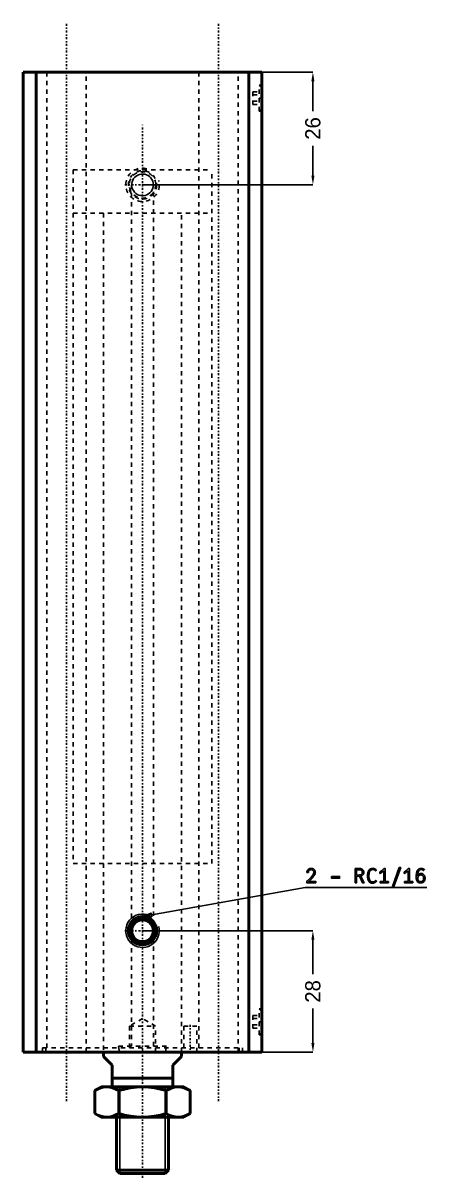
# Model space of a CAD drawing. Header units: millimetres. Extents: x -52 to 387, y -356 to 56.
# Drawn here: x -32.2 to 60.8, y -356.1 to -89.8 of the extents above; entities that cross this region are included whole.
import ezdxf

# ---------------------------------------------------------------- set-up
doc = ezdxf.new("R2010")
doc.units = ezdxf.units.MM
doc.linetypes.add('Center', pattern=[1.5, 0.45, -0.5, 0.05, -0.5])
doc.linetypes.add('Dashed', pattern=[2, 1, -1])
for name, color, linetype, lineweight in [('2d ConnectionPoints', 7, 'Continuous', 50), ('AM_0', 7, 'Continuous', 50), ('AM_5', 3, 'Continuous', 25), ('AM_7', 7, 'Center', 25), ('AM_9', 6, 'Dashed', 25)]:
    doc.layers.add(name, color=color, linetype=linetype, lineweight=lineweight)
doc.dimstyles.new('ISO-25', dxfattribs={"dimtxt": 2.5, "dimasz": 2.5, "dimexe": 1.25, "dimexo": 0.625, "dimtad": 1, "dimtxsty": 'Standard', "dimcen": 2.5, "dimadec": 0, "dimazin": 0, "dimtfac": 1, "dimtmove": 0, "dimatfit": 3, "dimfxl": 1, "dimarcsym": 0})

# ---------------------------------------------------------------- blocks, each defined once
blk = doc.blocks.new('1_JEXP_32_150ST_EX_rod_0_in_JEXP_FC_H_32_150ST_EX__0__4')
at = {"layer": 'AM_0'}
for p, q in [((-9, 0), (-9, -1)), ((9, -1), (9, 0)), ((-7, -3), (-9, -1)), ((9, -1), (7, -3)), ((-7, -8), (-7, -3)), ((7, -3), (7, -8)), ((-7, -6), (7, -6)), ((-9.5, -8), (-10.97, -8.85)), ((-10.97, -8.85), (-10.97, -14.15)), ((-9.5, -8), (9.5, -8)), ((-5.48, -8.85), (-5.48, -14.15)), ((5.48, -8.85), (5.48, -14.15)), ((10.97, -8.85), (9.5, -8)), ((10.97, -8.85), (10.97, -14.15)), ((-10.97, -14.15), (-9.5, -15)), ((-9.5, -15), (9.5, -15)), ((-6, -15), (-6, -27.23)), ((6, -27.23), (6, -15)), ((9.5, -15), (10.97, -14.15)), ((-6, -27.23), (-5.23, -28)), ((-6, -27.23), (6, -27.23)), ((-5.23, -28), (5.23, -28)), ((5.23, -28), (6, -27.23))]:
    blk.add_line(p, q, dxfattribs=at)
for points in [[(-8.23, -8), (-8.42, -8), (-9.06, -8.08), (-9.7, -8.26), (-10.34, -8.52), (-10.97, -8.85)], [(-5.48, -8.85), (-6.15, -8.5), (-6.83, -8.23), (-7.53, -8.06), (-8.23, -8)], [(0, -8), (-0.03, -8), (-1.4, -8.06), (-2.76, -8.23), (-4.13, -8.5), (-5.48, -8.85)], [(5.48, -8.85), (4.15, -8.5), (2.8, -8.23), (1.4, -8.06), (0, -8)], [(8.23, -8), (8.03, -8), (7.39, -8.08), (6.76, -8.26), (6.12, -8.52), (5.48, -8.85)], [(10.97, -8.85), (10.3, -8.5), (9.63, -8.23), (8.93, -8.06), (8.23, -8)], [(-10.97, -14.15), (-10.3, -14.5), (-9.63, -14.77), (-8.93, -14.94), (-8.23, -15)], [(-8.23, -15), (-8.03, -15), (-7.39, -14.92), (-6.76, -14.74), (-6.12, -14.48), (-5.48, -14.15)], [(-5.48, -14.15), (-4.15, -14.5), (-2.8, -14.77), (-1.4, -14.94), (0, -15)], [(0, -15), (0.03, -15), (1.4, -14.94), (2.76, -14.77), (4.13, -14.5), (5.48, -14.15)], [(5.48, -14.15), (6.15, -14.5), (6.83, -14.77), (7.53, -14.94), (8.23, -15)], [(8.23, -15), (8.42, -15), (9.06, -14.92), (9.7, -14.74), (10.34, -14.48), (10.97, -14.15)]]:
    blk.add_lwpolyline(points, dxfattribs=at)
at = {"layer": 'AM_5'}
for p, q in [((-5.23, -28), (-5.23, -8)), ((5.23, -28), (5.23, -8))]:
    blk.add_line(p, q, dxfattribs=at)
at = {"layer": 'AM_7'}
blk.add_line((0, -29), (0, 214.07), dxfattribs=at)
at = {"layer": 'AM_9'}
for p, q in [((-16, 203.5), (16, 203.5)), ((-16, 203.5), (-16, 193.5)), ((16, 193.5), (16, 203.5)), ((-16, 193.5), (16, 193.5)), ((-9, 193.5), (-9, 0)), ((9, 0), (9, 193.5))]:
    blk.add_line(p, q, dxfattribs=at)
blk = doc.blocks.new('2_JEXP_FC_H_32_150ST_body_0_in_JEXP_FC_H_32_150ST_EX__0__4')
at = {"layer": 'AM_0'}
for p, q in [((27.5, 226), (-27.5, 226)), ((-27.5, 226), (-27.5, 0)), ((-24.5, 226), (-24.5, 0)), ((24.5, 226), (24.5, 0)), ((27.5, 226), (27.5, 0)), ((27.5, 0), (-27.5, 0))]:
    blk.add_line(p, q, dxfattribs=at)
for radius in [3.26, 3.05, 2.5]:
    blk.add_circle((0, 28), radius, dxfattribs=at)
at = {"layer": 'AM_5', "linetype": 'Dashed'}
blk.add_arc((0, 200), 3.86, 75, 15, dxfattribs=at)
at = {"layer": 'AM_5'}
blk.add_arc((0, 28), 3.86, 75, 15, dxfattribs=at)
at = {"layer": 'AM_7'}
for p, q in [((-17.5, -11.3), (-17.5, 237.3)), ((17.5, -11.3), (17.5, 237.3)), ((26.87, 220), (27.53, 220)), ((-4.05, 200), (4.05, 200)), ((-4.05, 28), (4.05, 28)), ((11, 6.3), (11, -0.3)), ((26.87, 7), (27.53, 7))]:
    blk.add_line(p, q, dxfattribs=at)
at = {"layer": 'AM_9'}
for p, q in [((-22, 226), (-22, 0)), ((-13, 0), (-13, 226)), ((13, 226), (13, 0)), ((22, 0), (22, 226)), ((25.4, 221.44), (27.4, 221.44)), ((25.4, 221.44), (25.4, 218.56)), ((27.5, 223), (26.9, 223)), ((26.9, 217), (26.9, 223)), ((27.4, 222.5), (26.9, 223)), ((27.4, 217.5), (27.4, 222.5)), ((25.4, 220.72), (27.4, 220.72)), ((25.4, 219.28), (27.4, 219.28)), ((25.4, 218.56), (27.4, 218.56)), ((26.9, 217), (27.4, 217.5)), ((26.9, 217), (27.5, 217)), ((-16, 203.5), (16, 203.5)), ((-16, 203.5), (-16, 43.5)), ((16, 43.5), (16, 203.5)), ((-2.5, 199.91), (-2.5, 200)), ((-2.5, 200), (-2.5, 1.4)), ((2.5, 200), (2.5, 199.96)), ((2.5, 1.4), (2.5, 200)), ((-16, 43.5), (16, 43.5)), ((-9, 43.5), (-9, 0)), ((9, 0), (9, 43.5)), ((25.4, 8.44), (27.4, 8.44)), ((25.4, 8.44), (25.4, 5.56)), ((27.4, 9.5), (26.9, 10)), ((26.9, 4), (26.9, 10)), ((27.5, 10), (26.9, 10)), ((27.4, 4.5), (27.4, 9.5)), ((0, 7.73), (-3, 6)), ((-3, 6), (3, 6)), ((-3, 6), (-3, 0)), ((3, 6), (0, 7.73)), ((3, 0), (3, 6)), ((12.5, 6), (9.5, 6)), ((9.5, 6), (9.5, 0)), ((12.5, 0), (12.5, 6)), ((25.4, 7.72), (27.4, 7.72)), ((25.4, 6.28), (27.4, 6.28)), ((25.4, 5.56), (27.4, 5.56)), ((26.9, 4), (27.4, 4.5)), ((26.9, 4), (27.5, 4)), ((-23, 1), (23, 1)), ((-23, 1), (-23, 0)), ((-22.25, 1), (-22.25, 0)), ((5.5, 1.4), (-5.5, 1.4)), ((-5.5, 1.4), (-5.32, 0)), ((5.32, 0), (5.5, 1.4)), ((22.25, 0), (22.25, 1)), ((23, 0), (23, 1))]:
    blk.add_line(p, q, dxfattribs=at)
for points in [[(0, 197.5), (-0.41, 197.53), (-0.82, 197.64), (-1.2, 197.81), (-1.55, 198.04), (-1.85, 198.32), (-2.11, 198.66), (-2.3, 199.03), (-2.44, 199.44), (-2.5, 199.85), (-2.48, 200.28), (-2.41, 200.68), (-2.26, 201.07), (-2.05, 201.43), (-1.78, 201.75), (-1.47, 202.02), (-1.1, 202.24), (-0.71, 202.4), (-0.29, 202.48), (0.12, 202.5), (0.54, 202.44), (0.93, 202.32), (1.31, 202.13), (1.64, 201.89), (1.94, 201.58), (2.17, 201.24), (2.35, 200.85), (2.46, 200.45), (2.5, 200.02), (2.47, 199.61), (2.37, 199.2), (2.21, 198.82), (1.98, 198.47), (1.7, 198.16), (1.36, 197.9), (0.99, 197.71), (0.59, 197.57), (0, 197.5)], [(0.01, 197.5), (-0.21, 197.51), (-0.42, 197.54), (-0.48, 197.55)]]:
    blk.add_lwpolyline(points, dxfattribs=at)
for radius in [3.26, 3.05]:
    blk.add_circle((0, 200), radius, dxfattribs=at)
blk = doc.blocks.new('*D31')
at = {"layer": 'AM_5', "color": 0, "lineweight": -2}
for p, q in [((-4.7, -299.13), (34.55, -299.13)), ((34.55, -301.23), (34.55, -309.17)), ((34.55, -325.03), (34.55, -317.1)), ((-4.7, -327.13), (34.55, -327.13))]:
    blk.add_line(p, q, dxfattribs=at)
at = {"layer": 'AM_5', "color": 0}
for points in [[(34.9, -301.23), (34.2, -301.23), (34.55, -299.13)], [(34.2, -325.03), (34.9, -325.03), (34.55, -327.13)]]:
    blk.add_solid(points, dxfattribs=at)
at = {"layer": 'Defpoints', "color": 0}
for p in [(-4.7, -299.13), (-4.7, -327.13), (34.55, -327.13)]:
    blk.add_point(p, dxfattribs=at)
at = {"layer": 'AM_5', "color": 0, "insert": (34.55, -313.13), "char_height": 3.5, "attachment_point": 5, "rotation": 90}
blk.add_mtext('28', dxfattribs=at)
blk = doc.blocks.new('*D32')
at = {"layer": 'AM_5', "color": 0, "lineweight": -2}
for p, q in [((-4.7, -101.13), (34.55, -101.13)), ((34.55, -103.23), (34.55, -110.17)), ((34.55, -125.03), (34.55, -118.1)), ((-4.7, -127.13), (34.55, -127.13))]:
    blk.add_line(p, q, dxfattribs=at)
at = {"layer": 'AM_5', "color": 0}
for points in [[(34.9, -103.23), (34.2, -103.23), (34.55, -101.13)], [(34.2, -125.03), (34.9, -125.03), (34.55, -127.13)]]:
    blk.add_solid(points, dxfattribs=at)
at = {"layer": 'Defpoints', "color": 0}
for p in [(-4.7, -101.13), (34.55, -101.13), (-4.7, -127.13)]:
    blk.add_point(p, dxfattribs=at)
at = {"layer": 'AM_5', "color": 0, "insert": (34.55, -114.13), "char_height": 3.5, "attachment_point": 5, "rotation": 90}
blk.add_mtext('26', dxfattribs=at)

msp = doc.modelspace()

# ---------------------------------------------------------------- linework, layer by layer
at = {"layer": '2d ConnectionPoints'}
msp.add_point((-4.696, -327.133), dxfattribs=at)
at = {"layer": 'AM_5'}
for p, q in [((32.804, -289.133), (-4.696, -295.853)), ((60.804, -289.133), (32.804, -289.133))]:
    msp.add_line(p, q, dxfattribs=at)
for points in [[(33.257, -287.656), (33.257, -287.656), (33.407, -287.519), (33.621, -287.319), (33.621, -287.319), (33.821, -287.125), (33.946, -286.999), (33.946, -286.999), (34.067, -286.873), (34.24, -286.674), (34.24, -286.674), (34.403, -286.464), (34.506, -286.318), (34.506, -286.318), (34.597, -286.173), (34.696, -285.965), (34.696, -285.965), (34.749, -285.771), (34.759, -285.649), (34.759, -285.649), (34.756, -285.581), (34.739, -285.484), (34.739, -285.484), (34.709, -285.394), (34.681, -285.337), (34.681, -285.337), (34.648, -285.285), (34.589, -285.216), (34.589, -285.216), (34.52, -285.158), (34.469, -285.126), (34.469, -285.126), (34.413, -285.099), (34.325, -285.07), (34.325, -285.07), (34.231, -285.054), (34.165, -285.051), (34.165, -285.051), (34.092, -285.054), (33.989, -285.07), (33.989, -285.07), (33.893, -285.1), (33.833, -285.128), (33.833, -285.128), (33.777, -285.162), (33.703, -285.223), (33.703, -285.223), (33.641, -285.296), (33.605, -285.352), (33.605, -285.352), (33.576, -285.413), (33.544, -285.512), (33.544, -285.512), (33.527, -285.621), (33.523, -285.699), (33.182, -285.699), (33.182, -285.699), (33.187, -285.582), (33.215, -285.42), (33.215, -285.42), (33.267, -285.273), (33.314, -285.183), (33.314, -285.183), (33.371, -285.101), (33.469, -284.993), (33.469, -284.993), (33.584, -284.904), (33.67, -284.855), (33.67, -284.855), (33.762, -284.815), (33.906, -284.772), (33.906, -284.772), (34.058, -284.748), (34.165, -284.744), (34.165, -284.744), (34.265, -284.748), (34.409, -284.77), (34.409, -284.77), (34.547, -284.811), (34.636, -284.848), (34.636, -284.848), (34.72, -284.894), (34.832, -284.977), (34.832, -284.977), (34.929, -285.078), (34.985, -285.155), (34.985, -285.155), (35.032, -285.239), (35.083, -285.376), (35.083, -285.376), (35.111, -285.526), (35.116, -285.633), (35.116, -285.633), (35.108, -285.755), (35.068, -285.941), (35.068, -285.941), (34.992, -286.133), (34.922, -286.263), (34.922, -286.263), (34.843, -286.393), (34.713, -286.582), (34.713, -286.582), (34.572, -286.761), (34.471, -286.877), (34.471, -286.877), (34.362, -286.994), (34.181, -287.183), (34.181, -287.183), (33.975, -287.39), (33.826, -287.537), (33.585, -287.774), (35.214, -287.776), (35.214, -288.083), (33.137, -288.083), (33.137, -287.765), (33.257, -287.656)], [(44.296, -284.785), (45.256, -284.785), (45.256, -284.785), (45.354, -284.788), (45.5, -284.809), (45.5, -284.809), (45.642, -284.846), (45.736, -284.88), (45.736, -284.88), (45.825, -284.923), (45.948, -285.002), (45.948, -285.002), (46.055, -285.101), (46.119, -285.177), (46.119, -285.177), (46.174, -285.262), (46.233, -285.404), (46.233, -285.404), (46.264, -285.564), (46.27, -285.681), (46.27, -285.681), (46.263, -285.81), (46.224, -285.985), (46.224, -285.985), (46.151, -286.138), (46.084, -286.228), (46.084, -286.228), (46.005, -286.308), (45.869, -286.409), (45.869, -286.409), (45.713, -286.488), (45.597, -286.527), (46.352, -288.106), (45.984, -288.106), (45.247, -286.582), (45.197, -286.582), (44.632, -286.582), (44.632, -288.083), (44.296, -288.083), (44.296, -284.785)], [(48.297, -288.161), (48.297, -288.161), (48.075, -288.144), (47.786, -288.054), (47.786, -288.054), (47.549, -287.888), (47.421, -287.735), (47.421, -287.735), (47.316, -287.549), (47.203, -287.209), (47.203, -287.209), (47.141, -286.795), (47.13, -286.48), (47.13, -286.48), (47.142, -286.146), (47.208, -285.714), (47.208, -285.714), (47.33, -285.362), (47.443, -285.173), (47.443, -285.173), (47.578, -285.018), (47.823, -284.851), (47.823, -284.851), (48.116, -284.761), (48.338, -284.744), (48.338, -284.744), (48.551, -284.76), (48.831, -284.844), (48.831, -284.844), (49.067, -285.001), (49.198, -285.146), (48.979, -285.324), (48.979, -285.324), (48.918, -285.259), (48.824, -285.179), (48.824, -285.179), (48.729, -285.119), (48.664, -285.089), (48.664, -285.089), (48.6, -285.067), (48.507, -285.043), (48.507, -285.043), (48.418, -285.031), (48.361, -285.028), (48.361, -285.028), (48.231, -285.035), (48.059, -285.068), (48.059, -285.068), (47.911, -285.131), (47.827, -285.19), (47.827, -285.19), (47.753, -285.26), (47.659, -285.388), (47.659, -285.388), (47.585, -285.542), (47.547, -285.659), (47.547, -285.659), (47.517, -285.789), (47.485, -286.008), (47.485, -286.008), (47.468, -286.255), (47.464, -286.436), (47.464, -286.436), (47.472, -286.703), (47.515, -287.054), (47.515, -287.054), (47.594, -287.344), (47.667, -287.504), (47.667, -287.504), (47.757, -287.637), (47.93, -287.78), (47.93, -287.78), (48.146, -287.857), (48.315, -287.872), (48.315, -287.872), (48.492, -287.858), (48.721, -287.788), (48.721, -287.788), (48.907, -287.658), (49.007, -287.537), (49.209, -287.719), (49.209, -287.719), (49.085, -287.878), (48.845, -288.05), (48.845, -288.05), (48.538, -288.143), (48.297, -288.161)], [(50.03, -287.792), (50.867, -287.792), (50.867, -285.331), (50.867, -285.331), (50.822, -285.376), (50.746, -285.447), (50.746, -285.447), (50.66, -285.521), (50.596, -285.572), (50.596, -285.572), (50.531, -285.623), (50.431, -285.695), (50.431, -285.695), (50.331, -285.762), (50.264, -285.804), (50.264, -285.804), (50.199, -285.842), (50.108, -285.888), (50.108, -285.888), (50.025, -285.921), (49.975, -285.936), (49.975, -285.59), (49.975, -285.59), (50.037, -285.56), (50.135, -285.504), (50.135, -285.504), (50.239, -285.434), (50.311, -285.38), (50.311, -285.38), (50.383, -285.321), (50.489, -285.23), (50.489, -285.23), (50.59, -285.136), (50.655, -285.071), (50.655, -285.071), (50.717, -285.007), (50.801, -284.918), (50.801, -284.918), (50.872, -284.835), (50.913, -284.785), (51.204, -284.785), (51.204, -287.792), (51.964, -287.792), (51.964, -288.083), (50.03, -288.083), (50.03, -287.792)], [(54.456, -284.557), (54.802, -284.557), (53.205, -288.948), (52.859, -288.948), (54.456, -284.557)], [(55.63, -287.792), (56.467, -287.792), (56.467, -285.331), (56.467, -285.331), (56.422, -285.376), (56.346, -285.447), (56.346, -285.447), (56.26, -285.521), (56.196, -285.572), (56.196, -285.572), (56.131, -285.623), (56.031, -285.695), (56.031, -285.695), (55.931, -285.762), (55.864, -285.804), (55.864, -285.804), (55.799, -285.842), (55.708, -285.888), (55.708, -285.888), (55.625, -285.921), (55.575, -285.936), (55.575, -285.59), (55.575, -285.59), (55.637, -285.56), (55.735, -285.504), (55.735, -285.504), (55.839, -285.434), (55.911, -285.38), (55.911, -285.38), (55.983, -285.321), (56.089, -285.23), (56.089, -285.23), (56.19, -285.136), (56.255, -285.071), (56.255, -285.071), (56.317, -285.007), (56.401, -284.918), (56.401, -284.918), (56.472, -284.835), (56.513, -284.785), (56.804, -284.785), (56.804, -287.792), (57.564, -287.792), (57.564, -288.083), (55.63, -288.083), (55.63, -287.792)], [(59.381, -288.111), (59.381, -288.111), (59.227, -288.104), (59.022, -288.066), (59.022, -288.066), (58.848, -287.996), (58.75, -287.932), (58.75, -287.932), (58.664, -287.855), (58.556, -287.721), (58.556, -287.721), (58.473, -287.563), (58.432, -287.445), (58.432, -287.445), (58.4, -287.317), (58.366, -287.105), (58.366, -287.105), (58.347, -286.87), (58.343, -286.7), (58.343, -286.7), (58.354, -286.352), (58.412, -285.888), (58.412, -285.888), (58.519, -285.495), (58.618, -285.271), (58.618, -285.271), (58.74, -285.085), (58.97, -284.882), (58.97, -284.882), (59.258, -284.774), (59.481, -284.753), (59.481, -284.753), (59.588, -284.756), (59.735, -284.773), (59.735, -284.773), (59.865, -284.804), (59.943, -284.832), (59.943, -284.832), (60.015, -284.866), (60.115, -284.925), (60.115, -284.925), (60.207, -284.993), (60.264, -285.044), (60.013, -285.249), (60.013, -285.249), (59.981, -285.211), (59.923, -285.161), (59.923, -285.161), (59.855, -285.118), (59.803, -285.093), (59.803, -285.093), (59.747, -285.072), (59.655, -285.049), (59.655, -285.049), (59.553, -285.037), (59.481, -285.035), (59.481, -285.035), (59.366, -285.044), (59.213, -285.091), (59.213, -285.091), (59.084, -285.178), (59.011, -285.258), (59.011, -285.258), (58.948, -285.35), (58.868, -285.499), (58.868, -285.499), (58.808, -285.662), (58.778, -285.778), (58.778, -285.778), (58.754, -285.899), (58.724, -286.09), (58.724, -286.09), (58.701, -286.291), (58.689, -286.432), (58.689, -286.432), (58.74, -286.334), (58.826, -286.206), (58.826, -286.206), (58.924, -286.1), (58.995, -286.042), (58.995, -286.042), (59.072, -285.994), (59.196, -285.942), (59.196, -285.942), (59.33, -285.914), (59.426, -285.908), (59.426, -285.908), (59.539, -285.915), (59.698, -285.948), (59.698, -285.948), (59.845, -286.01), (59.936, -286.067), (59.936, -286.067), (60.02, -286.134), (60.131, -286.251), (60.131, -286.251), (60.224, -286.386), (60.276, -286.486), (60.276, -286.486), (60.319, -286.592), (60.366, -286.757), (60.366, -286.757), (60.391, -286.928), (60.395, -287.046), (60.395, -287.046), (60.39, -287.169), (60.363, -287.342), (60.363, -287.342), (60.312, -287.502), (60.265, -287.602), (60.265, -287.602), (60.208, -287.695), (60.109, -287.817), (60.109, -287.817), (59.991, -287.92), (59.902, -287.978), (59.902, -287.978), (59.807, -288.026), (59.656, -288.077), (59.656, -288.077), (59.494, -288.105), (59.381, -288.111)], [(38.859, -286.618), (40.679, -286.618), (40.679, -287.028), (38.859, -287.028), (38.859, -286.618)], [(45.096, -286.286), (45.096, -286.286), (45.193, -286.284), (45.326, -286.276), (45.326, -286.276), (45.447, -286.259), (45.52, -286.244), (45.52, -286.244), (45.587, -286.224), (45.679, -286.179), (45.679, -286.179), (45.76, -286.118), (45.807, -286.069), (45.807, -286.069), (45.848, -286.011), (45.892, -285.904), (45.892, -285.904), (45.915, -285.775), (45.92, -285.676), (45.92, -285.676), (45.912, -285.551), (45.868, -285.392), (45.868, -285.392), (45.787, -285.269), (45.712, -285.207), (45.712, -285.207), (45.624, -285.158), (45.478, -285.105), (45.478, -285.105), (45.313, -285.077), (45.192, -285.071), (44.632, -285.071), (44.632, -286.286), (45.096, -286.286)], [(59.385, -287.824), (59.385, -287.824), (59.467, -287.82), (59.581, -287.799), (59.581, -287.799), (59.682, -287.76), (59.744, -287.724), (59.744, -287.724), (59.8, -287.681), (59.873, -287.604), (59.873, -287.604), (59.933, -287.514), (59.965, -287.445), (59.965, -287.445), (59.993, -287.372), (60.022, -287.253), (60.022, -287.253), (60.038, -287.124), (60.041, -287.032), (60.041, -287.032), (60.038, -286.947), (60.023, -286.825), (60.023, -286.825), (59.995, -286.711), (59.97, -286.639), (59.97, -286.639), (59.939, -286.572), (59.882, -286.482), (59.882, -286.482), (59.812, -286.405), (59.758, -286.361), (59.758, -286.361), (59.7, -286.324), (59.601, -286.284), (59.601, -286.284), (59.492, -286.263), (59.413, -286.259), (59.413, -286.259), (59.33, -286.263), (59.215, -286.286), (59.215, -286.286), (59.11, -286.329), (59.045, -286.368), (59.045, -286.368), (58.986, -286.415), (58.907, -286.497), (58.907, -286.497), (58.842, -286.593), (58.805, -286.665), (58.805, -286.665), (58.775, -286.742), (58.742, -286.864), (58.742, -286.864), (58.724, -286.995), (58.721, -287.087), (58.721, -287.087), (58.724, -287.171), (58.74, -287.289), (58.74, -287.289), (58.771, -287.399), (58.798, -287.468), (58.798, -287.468), (58.832, -287.532), (58.894, -287.617), (58.894, -287.617), (58.968, -287.689), (59.025, -287.73), (59.025, -287.73), (59.087, -287.764), (59.189, -287.8), (59.189, -287.8), (59.303, -287.82), (59.385, -287.824)], [(-4.696, -295.853), (-2.703, -295.069), (-2.554, -295.896), (-4.696, -295.853)]]:
    msp.add_lwpolyline(points, dxfattribs=at)

# ---------------------------------------------------------------- block references
for name in ['2_JEXP_FC_H_32_150ST_body_0_in_JEXP_FC_H_32_150ST_EX__0__4', '1_JEXP_32_150ST_EX_rod_0_in_JEXP_FC_H_32_150ST_EX__0__4']:
    msp.add_blockref(name, (-4.696, -327.133))

# ---------------------------------------------------------------- dimensions: what is measured, and where the dimension line sits
for base, p1, p2, text, picture, middle in [((34.554, -101.133), (-4.696, -127.133), (-4.696, -101.133), '26', '*D32', (34.554, -114.133)), ((34.554, -327.133), (-4.696, -299.133), (-4.696, -327.133), '28', '*D31', (34.554, -313.133))]:
    dim = msp.add_linear_dim(base=base, p1=p1, p2=p2, angle=90, text=text, dimstyle='ISO-25', override={"dimtxt": 3.5, "dimasz": 2.1, "dimexe": 0, "dimexo": 0, "dimgap": 1.05}, dxfattribs=at)
    dim.commit()
    dim.dimension.update_dxf_attribs({"geometry": picture, "text_midpoint": middle, "dimtype": 160, "text_rotation": 90})

doc.saveas('drawing.dxf')
